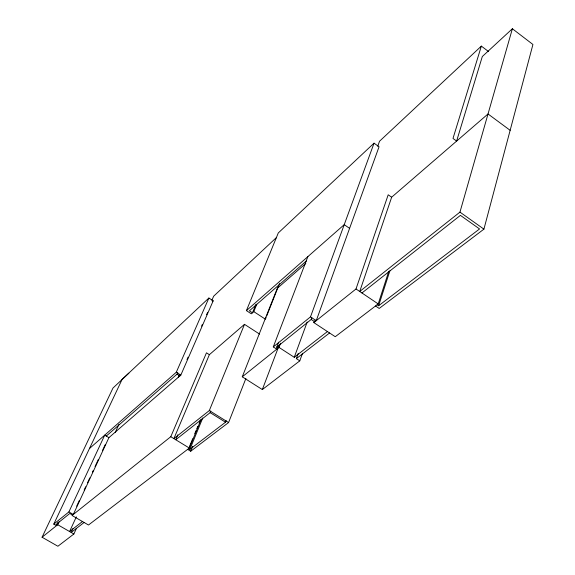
<?xml version="1.0" encoding="UTF-8"?>
<svg xmlns="http://www.w3.org/2000/svg" width="575" height="575" viewBox="0 0 575 575"><rect width="100%" height="100%" fill="white"/><g stroke="black" fill="none" stroke-linecap="round" stroke-linejoin="round"><path stroke-width="0.86" d="M375.533 305.979L379.205 308.452L483.92 229.138L532.932 44.483L512.383 28.75L482.317 56.515L456.615 141.083L452.992 138.446L481.354 46.115L488.506 51.52M510.147 130.324L488.024 113.965L391.654 197.211L359.727 291.475L459.957 212.118L512.383 28.75M314.453 320.929L313.842 322.604L335.254 336.713L378.213 303.938L388.693 271.529M377.143 304.757L378.609 305.749L389.893 270.789M313.842 322.604L356.004 288.973L388.197 194.788L391.654 197.211M305.814 263.443L277.258 288.37L242.269 376.812L262.337 389.562L299.783 360.863L302.529 353.294M377.717 146.273L379.543 141.227L481.354 46.115M315.416 320.16L314.805 321.835L311.212 319.47L276.704 347.199L278.099 348.105L278.983 347.393L280.571 343.203M310.493 316.882L374.045 143.175L379.062 146.747L316.25 320.685L310.493 316.882L273.29 346.919L276.769 349.169L277.402 347.494M299.783 360.863L296.333 358.627L298.173 353.582M311.212 319.47L311.822 317.795M278.983 347.393L294.256 357.283L307.201 321.993M262.337 389.562L279.364 344.756M276.704 347.199L278.616 342.183M273.29 346.919L307.877 256.615M187.623 449.37L190.692 451.238L228.577 422.546L245.899 378.458M188.65 448.579L189.879 449.334L225.529 422.215L226.183 420.555M266.081 317.558L265.427 319.218L253.805 311.643L251.311 313.813L246.416 310.622L278.293 232.947L374.045 143.175M266.735 315.898L279.543 283.511M255.796 304.556L252.439 312.829L249.377 310.838L306.468 260.87M253.805 311.643L256.824 304.197M244.504 324.329L209.379 354.674L173.887 438.617L209.322 410.564L244.504 324.329L259.562 334.089M177.826 434.815L175.749 439.753L210.141 412.642L210.817 410.988M189.879 449.334L202.738 417.996M190.692 451.238L192.718 446.293M189.326 446.933L192.718 438.689M194.752 433.737L196.111 430.438M196.787 428.792L197.807 426.319M199.158 423.02L200.179 420.548M209.379 354.674L206.461 352.82L170.782 436.72L72.047 515.48L88.493 525.011L189.34 448.054L201.2 419.182M180.6 374.282L179.889 375.921L177.05 374.138L106.296 436.073M187.004 359.598L188.068 357.154M201.588 326.147L202.299 324.516M206.569 314.726L207.632 312.283M53.784 524.113L68.899 511.915L73.312 514.474L108.905 437.647L180.823 375.101L213.188 300.811L208.89 298.022L122.116 379.385L53.784 524.113L56.487 525.672M178.221 377.372L179.292 374.907M211.88 300.287L213.67 296.19L276.546 237.453M89.463 448.536L176.281 372.255L208.89 298.022M177.05 374.138L177.768 372.507M128.879 373.139L112.98 388.046L42.068 537.223L57.895 546.25L73.866 534.01L76.482 528.303M73.054 528.389L71.178 532.464L84.115 522.474M115.28 432.328L119.003 424.264M76.331 516.86L69.568 531.537L82.477 521.525M76.676 506.187L79.3 500.53M84.166 490.029L85.668 486.795M87.537 482.756L89.786 477.904M92.41 472.247L93.157 470.63M95.033 466.591L98.404 459.317M102.522 450.433L105.146 444.777M68.899 511.915L104.729 435.131L108.905 437.647M57.248 524.048L58.017 522.416M58.348 522.675L57.212 525.09L56.127 524.465L69.798 513.482L72.551 515.078M42.068 537.223L57.694 524.702L59.203 521.482M212.261 301.674L213.188 300.811M246.416 310.622L344.231 224.667L349.593 228.354M242.269 376.812L276.769 349.169M361.955 292.977L460.417 215.366L479.557 228.951L378.609 305.749M294.256 357.283L327.434 331.559M296.333 358.627L329.568 332.968M57.694 524.702L73.866 534.01M170.782 436.72L189.34 448.054M209.322 410.564L228.577 422.546M210.141 412.642L225.529 422.215M176.281 372.255L180.823 375.101M356.004 288.973L378.213 303.938M459.957 212.118L483.92 229.138"/></g></svg>
